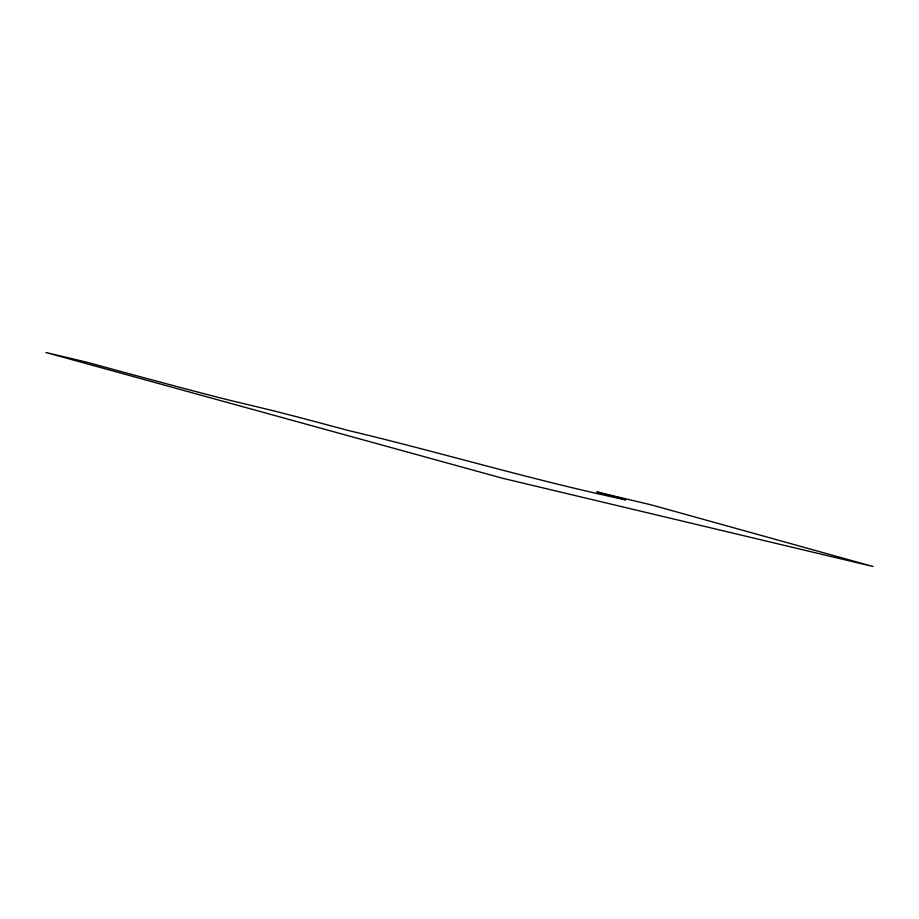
<?xml version="1.0" encoding="UTF-8"?>
<svg xmlns="http://www.w3.org/2000/svg" width="919" height="919" viewBox="0 0 919 919"><rect width="100%" height="100%" fill="white"/><g stroke="black" fill="none" stroke-linecap="round" stroke-linejoin="round"><path stroke-width="1.38" d="M625.517 499.81C532.871 480.212 441.028 452.527 348.565 430.551A123.249 1.287 15.2 0 0 265.488 408.863L233.794 401.258A126.696 1.321 15.2 0 1 87.73 362.442L45.95 352.494L502.819 478.328L873.05 566.506L651.468 504.933L596.845 491.918L625.517 499.81"/></g></svg>
